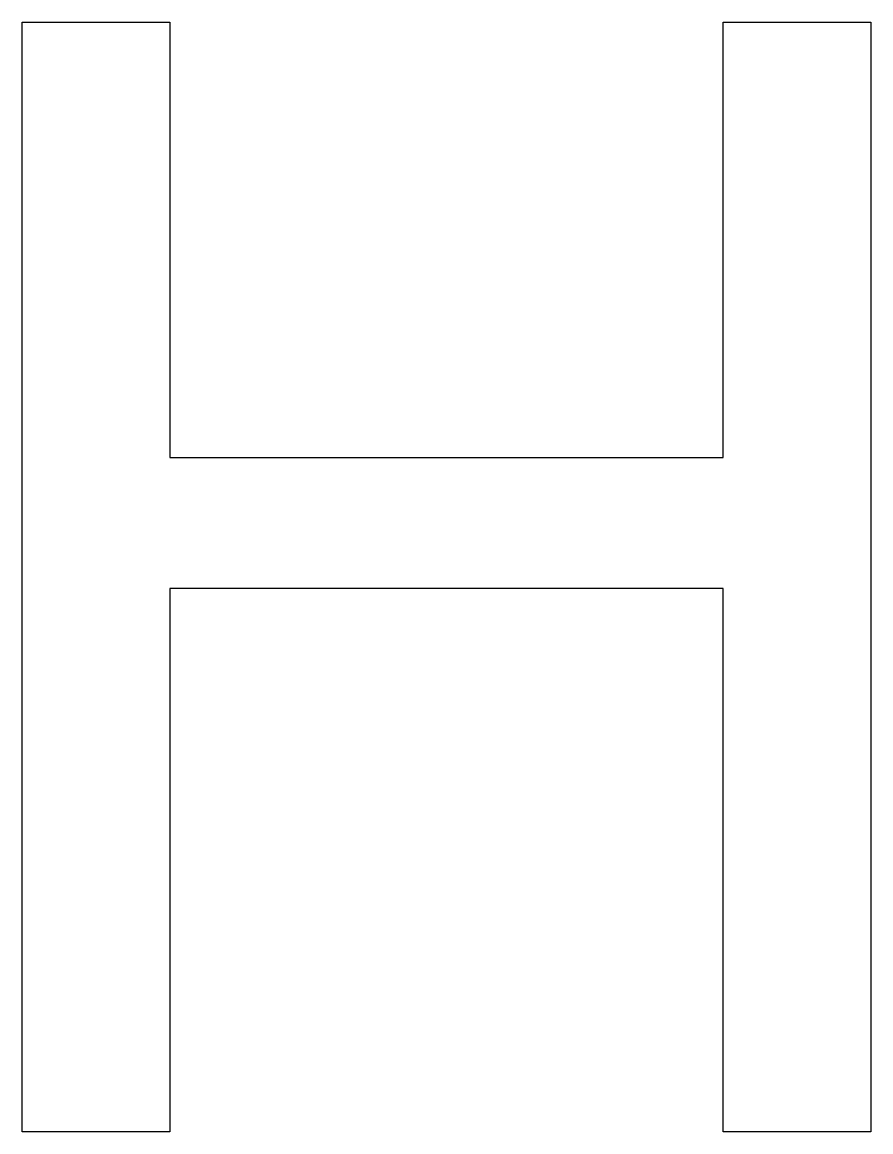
# Model space of a CAD drawing. Header units: metres. Extents: x -70 to 70, y 0 to 184.
import ezdxf

# ---------------------------------------------------------------- set-up
doc = ezdxf.new("R2010")
doc.units = ezdxf.units.M

msp = doc.modelspace()

# ---------------------------------------------------------------- linework, layer by layer
at = {"layer": 'COMPONENT0'}
for p, q in [((-70.25, 0), (-70.25, 183.68)), ((-70.25, 183.68), (-45.83, 183.68)), ((-45.83, 183.68), (-45.83, 111.64)), ((45.83, 111.64), (45.83, 183.68)), ((45.83, 183.68), (70.25, 183.68)), ((70.25, 183.68), (70.25, 0)), ((-45.83, 111.64), (45.83, 111.64)), ((45.83, 89.93), (-45.83, 89.93)), ((-45.83, 89.93), (-45.83, 0)), ((45.83, 0), (45.83, 89.93)), ((-45.83, 0), (-70.25, 0)), ((70.25, 0), (45.83, 0))]:
    msp.add_line(p, q, dxfattribs=at)

doc.saveas('drawing.dxf')
